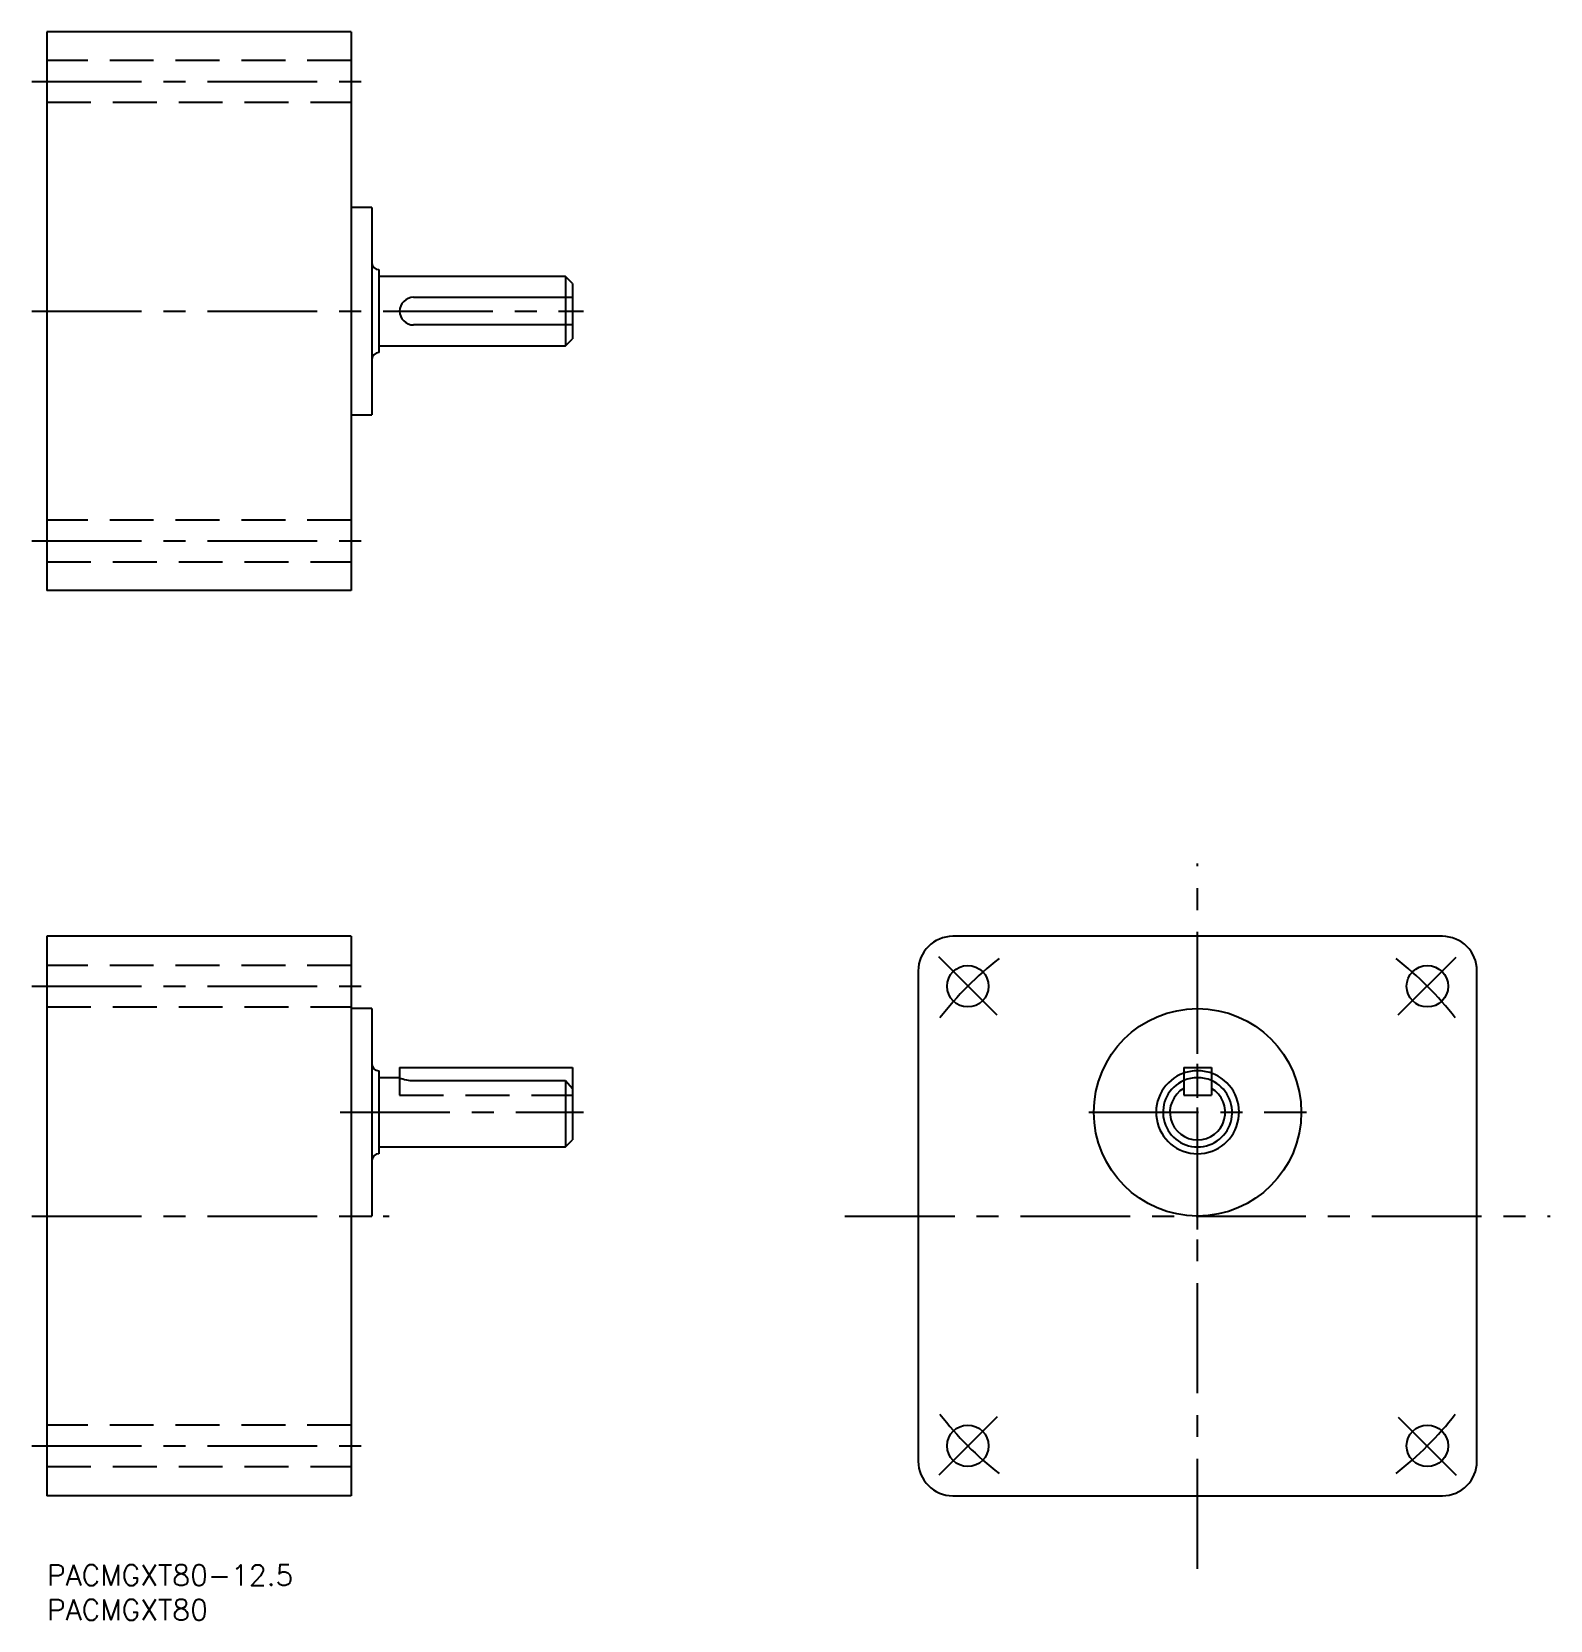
# Model space of a CAD drawing. Extents: x -2 to 217, y -8 to 222.
import ezdxf

# ---------------------------------------------------------------- set-up
doc = ezdxf.new("R2010")
doc.units = 0
doc.header["$LTSCALE"] = 0.5
doc.linetypes.add('CENTER', pattern=[50.8, 31.75, -6.35, 6.35, -6.35])
doc.linetypes.add('DASHED', pattern=[19.05, 12.7, -6.35])
for name, color, linetype in [('MSM_CENTER', 1, 'CENTER'), ('MSM_CONTINUOUS', 7, 'CONTINUOUS'), ('MSM_DASHED', 4, 'DASHED'), ('MSM_PART_NUMBER', 7, 'CONTINUOUS')]:
    doc.layers.add(name, color=color, linetype=linetype)
doc.styles.get("Standard").update_dxf_attribs({"font": 'txt.shx', "height": 3, "bigfont": 'bigfont.shx'})

msp = doc.modelspace()

# ---------------------------------------------------------------- linework, layer by layer
at = {"layer": 'MSM_CENTER'}
for p, q in [((-2.2, 214.53), (46.2, 214.53)), ((-2.2, 181.3), (77.6, 181.3)), ((-2.2, 148.07), (46.2, 148.07)), ((166.4, -0.55), (166.4, 101.45)), ((137.4, 79.5), (128.99, 87.91)), ((195.42, 79.52), (203.8, 87.9)), ((-2.2, 83.68), (46.2, 83.68)), ((166.4, 48.5), (166.4, 82.4)), ((42.4, 65.45), (77.6, 65.45)), ((150.65, 65.45), (182.15, 65.45)), ((-2.2, 50.45), (49.51, 50.45)), ((115.4, 50.45), (217.4, 50.45)), ((137.4, 21.4), (128.99, 12.99)), ((195.42, 21.38), (203.8, 13)), ((-2.2, 17.22), (46.2, 17.22))]:
    msp.add_line(p, q, dxfattribs=at)
for start, end in [(127.6406, 142.457), (37.543, 52.3594), (217.543, 232.3594), (307.6406, 322.457)]:
    msp.add_arc((166.4, 50.45), 47, start, end, dxfattribs=at)
at = {"layer": 'MSM_CONTINUOUS'}
for p, q in [((0, 221.7), (0, 140.9)), ((44, 221.7), (0, 221.7)), ((44, 221.7), (44, 140.9)), ((47, 196.3), (44, 196.3)), ((47, 196.3), (47, 166.3)), ((48, 187.3), (48, 175.3)), ((75, 186.3), (48, 186.3)), ((76, 185.3), (75, 186.3)), ((75, 186.3), (75, 183.3)), ((76, 185.3), (76, 177.3)), ((53, 183.3), (76, 183.3)), ((53, 183.3), (76, 183.3)), ((76, 179.3), (53, 179.3)), ((76, 179.3), (53, 179.3)), ((75, 179.3), (75, 176.3)), ((75, 176.3), (76, 177.3)), ((48, 176.3), (75, 176.3)), ((44, 166.3), (47, 166.3)), ((44, 140.9), (0, 140.9)), ((44, 90.9), (0, 90.9)), ((0, 90.9), (0, 10)), ((44, 90.9), (44, 10)), ((201.8, 90.9), (131, 90.9)), ((126, 85.9), (126, 15)), ((206.8, 15), (206.8, 85.9)), ((47, 80.45), (44, 80.45)), ((47, 80.45), (47, 50.45)), ((48, 71.45), (48, 59.45)), ((51, 71.95), (76, 71.95)), ((51, 71.95), (51, 70.45)), ((76, 71.95), (76, 68.91)), ((164.4, 71.95), (164.4, 67.95)), ((164.4, 71.95), (168.4, 71.95)), ((168.4, 71.95), (168.4, 67.95)), ((51, 70.45), (48, 70.45)), ((53, 70.03), (75, 70.03)), ((75, 70.03), (75, 60.45)), ((75, 70.03), (76, 68.91)), ((76, 68.91), (76, 61.45)), ((164.4, 70.03), (164.4, 67.95)), ((168.4, 70.03), (168.4, 67.95)), ((164.4, 67.95), (168.4, 67.95)), ((164.4, 67.95), (168.4, 67.95)), ((48, 60.45), (75, 60.45)), ((75, 60.45), (76, 61.45)), ((44, 50.45), (47, 50.45)), ((44, 10), (0, 10)), ((131, 10), (201.8, 10))]:
    msp.add_line(p, q, dxfattribs=at)
for centre, radius in [((133.17, 83.68), 3), ((199.63, 83.68), 3), ((166.4, 65.45), 15), ((133.17, 17.22), 3), ((199.63, 17.22), 3)]:
    msp.add_circle(centre, radius, dxfattribs=at)
for centre, radius, start, end in [((48, 188.3), 1, 180, 270), ((53, 181.3), 2, 90, 270), ((53, 181.3), 2, 90, 270), ((48, 174.3), 1, 90, 180), ((131, 85.9), 5, 90, 180), ((201.8, 85.9), 5, 0, 90), ((48, 72.45), 1, 180, 270), ((53.07, 75.37), 5.34, 247.1725, 269.2494), ((166.4, 65.45), 6, 109.4712, 70.5288), ((166.4, 65.45), 5, 113.5782, 66.4218), ((166.4, 65.45), 4, 120, 60), ((48, 58.45), 1, 90, 180), ((131, 15), 5, 180, 270), ((201.8, 15), 5, 270, 0)]:
    msp.add_arc(centre, radius, start, end, dxfattribs=at)
at = {"layer": 'MSM_DASHED'}
for p, q in [((44, 217.53), (0, 217.53)), ((0, 211.53), (44, 211.53)), ((75, 183.3), (75, 179.3)), ((44, 151.07), (0, 151.07)), ((0, 145.07), (44, 145.07)), ((44, 86.68), (0, 86.68)), ((0, 80.68), (44, 80.68)), ((51, 70.45), (51, 67.95)), ((51, 70.45), (51, 67.95)), ((51.01, 70.45), (51, 70.45)), ((51, 67.95), (76, 67.95)), ((51, 67.95), (76, 67.95)), ((44, 20.22), (0, 20.22)), ((0, 14.22), (44, 14.22))]:
    msp.add_line(p, q, dxfattribs=at)
for centre, radius, start, end in [((166.4, 65.45), 6, 70.5288, 109.4712), ((166.4, 65.42), 5.03, 66.5797, 113.4203)]:
    msp.add_arc(centre, radius, start, end, dxfattribs=at)

# ---------------------------------------------------------------- texts
at = {"layer": 'MSM_PART_NUMBER'}
for s, p in [('PACMGXT80-12.5', (0, -3)), ('PACMGXT80', (0, -8))]:
    msp.add_text(s, height=3, dxfattribs=at).set_placement(p)

doc.saveas('drawing.dxf')
